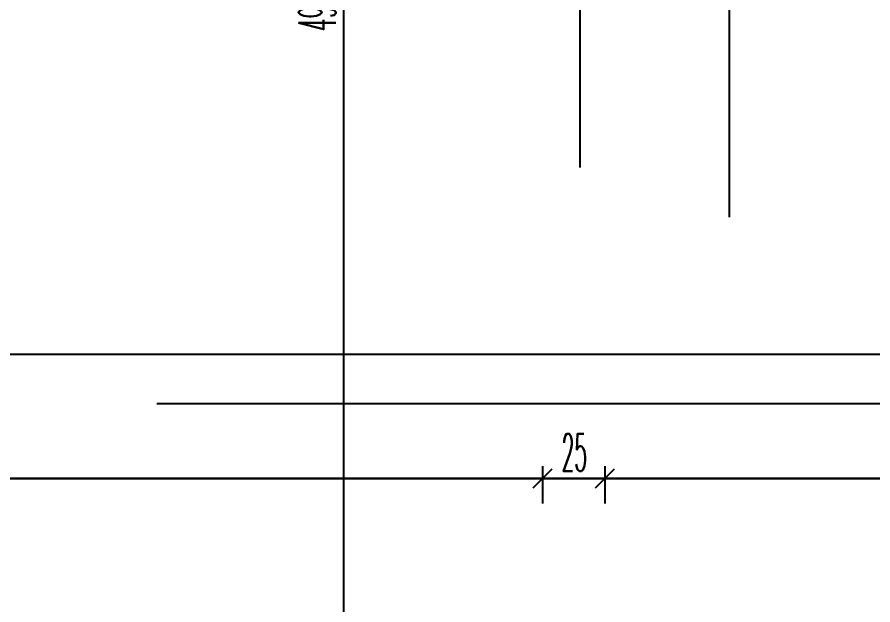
# Model space of a CAD drawing. Extents: x 78 to 306, y -397 to 18.
# Drawn here: x 271.1969 to 271.2657, y -396.7117 to -396.6645 of the extents above; entities that cross this region are included whole.
import ezdxf

# ---------------------------------------------------------------- set-up
doc = ezdxf.new("R2010")
doc.units = 0
doc.header["$LTSCALE"] = 0.5
doc.header["$MEASUREMENT"] = 0
doc.linetypes.add('DASHDOT2', pattern=[0.5, 0.25, -0.125, 0, -0.125])
doc.layers.get('0').update_dxf_attribs({"linetype": 'CONTINUOUS'})
doc.layers.add('AKS', color=5, linetype='DASHDOT2')
doc.layers.add('OLCU', color=31, linetype='CONTINUOUS')
doc.styles.add('OLCUIC', font='ROMANS.SHX', dxfattribs={"width": 0.4, "height": 0.15})

msp = doc.modelspace()

# ---------------------------------------------------------------- linework, layer by layer
at = {"color": 0, "linetype": 'ByBlock'}
for p, q in [((271.239894, -396.70081), (271.238394, -396.70231)), ((271.238394, -396.70231), (271.239894, -396.70081)), ((271.244894, -396.70081), (271.243394, -396.70231)), ((271.243394, -396.70231), (271.244894, -396.70081))]:
    msp.add_line(p, q, dxfattribs=at)
at = {"layer": 'AKS'}
for p, q in [((271.242144, -396.35156), (271.242144, -396.83956)), ((271.254144, -396.35556), (271.254144, -396.83556)), ((271.333144, -396.69556), (271.037144, -396.69556))]:
    msp.add_line(p, q, dxfattribs=at)
at = {"layer": 'OLCU', "ltscale": 1.4}
for p, q in [((271.223144, -396.57856), (271.223144, -396.73456)), ((271.223144, -396.61456), (271.223144, -396.71356)), ((271.143144, -396.69156), (271.523144, -396.69156)), ((271.239144, -396.70056), (271.239144, -396.70356)), ((271.244144, -396.70056), (271.244144, -396.70356)), ((271.528144, -396.70156), (271.138144, -396.70156)), ((271.144144, -396.70156), (271.239144, -396.70156)), ((271.239144, -396.70156), (271.244144, -396.70156)), ((271.244144, -396.70156), (271.330644, -396.70156))]:
    msp.add_line(p, q, dxfattribs=at)

# ---------------------------------------------------------------- texts
at = {"layer": 'OLCU', "style": 'OLCUIC', "width": 0.4}
msp.add_text('495', height=0.003, rotation=90, dxfattribs=at).set_placement((271.222544, -396.665603))
msp.add_text('25', height=0.003, dxfattribs=at).set_placement((271.240673, -396.70096))

doc.saveas('drawing.dxf')
